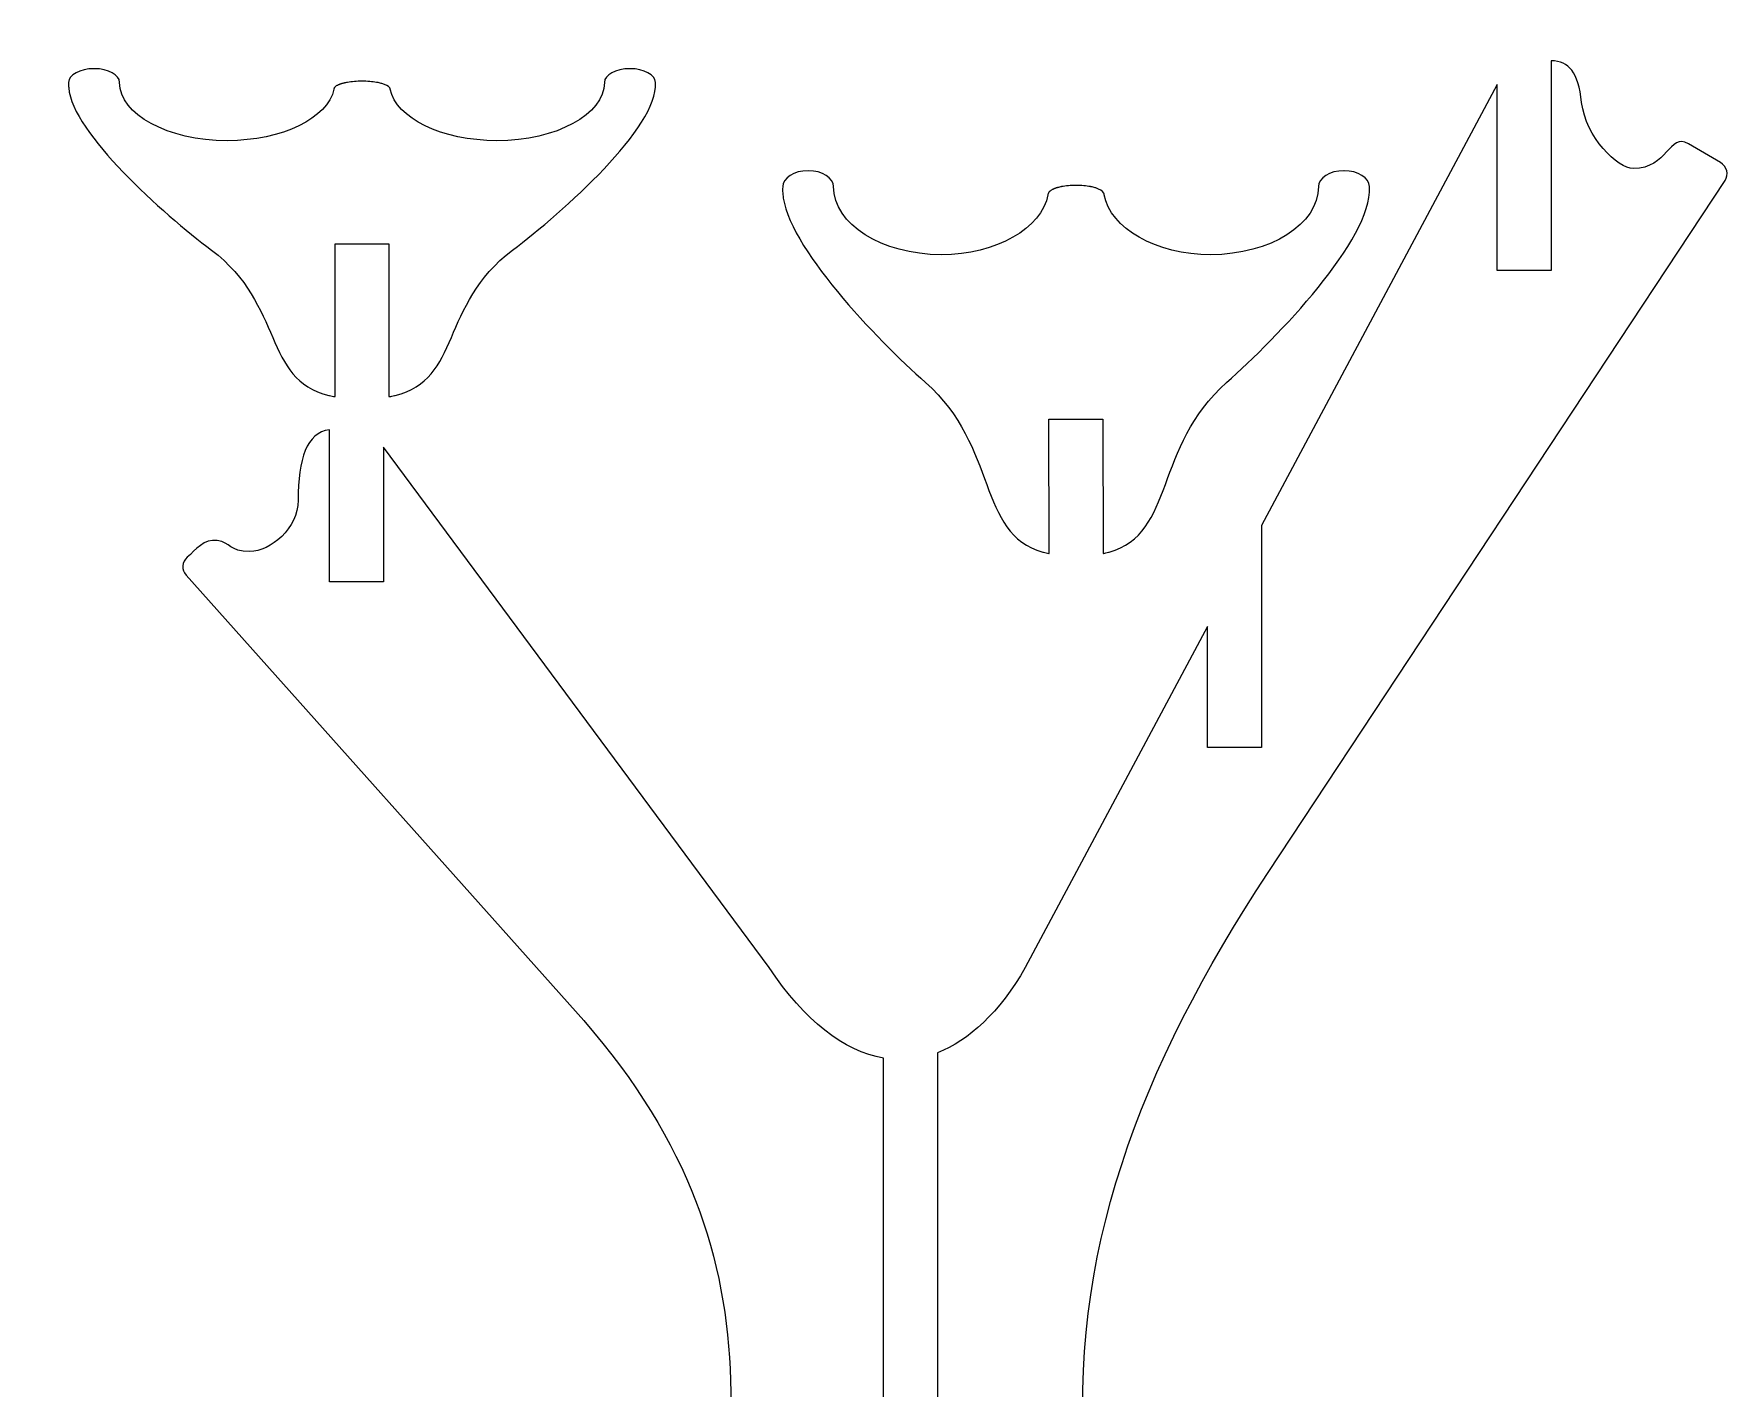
# Model space of a CAD drawing. Header units: millimetres. Extents: x -746 to 725, y -752 to 742.
# Drawn here: x -279 to 192.4, y -4.8 to 372 of the extents above; entities that cross this region are included whole.
import ezdxf

# ---------------------------------------------------------------- set-up
doc = ezdxf.new("R2010")
doc.units = ezdxf.units.MM
doc.header["$MEASUREMENT"] = 0
doc.layers.add('layer 1', color=7, linetype='Continuous')

msp = doc.modelspace()

# ---------------------------------------------------------------- linework, layer by layer
at = {"layer": 'layer 1', "color": 250, "lineweight": 5}
for points, knots in [([(-544.8422, -736.5199), (-544.8422, -736.5199), (-544.8422, -746.5199), (-544.8422, -746.5199), (-544.8422, -746.5199), (-544.8422, -746.5199), (-544.8422, -751.5199), (-544.8422, -751.5199), (-544.8422, -751.5199), (-544.8422, -751.5199), (-619.8421, -751.5199), (-619.8421, -751.5199), (-619.8421, -751.5199), (-619.8421, -751.5199), (-619.8421, -746.5199), (-619.8421, -746.5199), (-619.8421, -746.5199), (-619.8421, -746.5199), (-619.8421, -736.5199), (-619.8421, -736.5199), (-619.8421, -736.5199), (-619.8421, -736.5199), (-663.2089, -736.5199), (-663.2089, -736.5199), (-663.2089, -736.5199), (-666.2198, -736.5199), (-668.5477, -733.8784), (-668.1692, -730.8914), (-668.1692, -730.8914), (-668.1692, -730.8914), (-564.5839, 86.5925), (-564.5839, 86.5925), (-564.5839, 86.5925), (-547.7991, 204.1995), (-526.3695, 282.5284), (-595.5916, 374.1181), (-595.5916, 374.1181), (-595.5916, 374.1181), (-725.1094, 540.0135), (-725.1094, 540.0135), (-725.1094, 540.0135), (-726.6633, 542.0038), (-726.4893, 544.8404), (-724.7038, 546.6259), (-724.7038, 546.6259), (-722.0016, 549.3281), (-719.3108, 553.6645), (-714.93, 552.8569), (-714.93, 552.8569), (-710.5492, 552.0493), (-711.0476, 548.815), (-704.354, 548.815), (-704.354, 548.815), (-697.6604, 548.815), (-688.5886, 557.3478), (-688.5886, 567.8693), (-688.5886, 567.8693), (-688.5886, 584.2761), (-685.4874, 594.0367), (-677.1434, 594.1863), (-677.1434, 594.1863), (-677.1434, 594.1863), (-677.1434, 537.4247), (-677.1434, 537.4247), (-677.1434, 537.4247), (-677.1434, 537.4247), (-662.1434, 537.4247), (-662.1434, 537.4247), (-662.1434, 537.4247), (-662.1434, 537.4247), (-662.1434, 589.6006), (-662.1434, 589.6006), (-662.1434, 589.6006), (-662.1434, 589.6006), (-535.1941, 393.8502), (-535.1941, 393.8502), (-535.1941, 393.8502), (-509.1425, 348.7274), (-475.3818, 347.5562), (-451.8288, 393.8502), (-451.8288, 393.8502), (-451.8288, 393.8502), (-391.1905, 523.6374), (-391.1905, 523.6374), (-391.1905, 523.6374), (-391.1905, 523.6374), (-391.1905, 475.7797), (-391.1905, 475.7797), (-391.1905, 475.7797), (-391.1905, 475.7797), (-376.1905, 475.7797), (-376.1905, 475.7797), (-376.1905, 475.7797), (-376.1905, 475.7797), (-376.1905, 555.7427), (-376.1905, 555.7427), (-376.1905, 555.7427), (-376.1905, 555.7427), (-296.898, 725.4565), (-296.898, 725.4565), (-296.898, 725.4565), (-296.898, 725.4565), (-296.898, 653.4177), (-296.898, 653.4177), (-296.898, 653.4177), (-296.898, 653.4177), (-281.898, 653.4177), (-281.898, 653.4177), (-281.898, 653.4177), (-281.898, 679.0965), (-281.898, 713.3488), (-281.898, 731.5214), (-281.898, 731.5214), (-275.0639, 731.7181), (-271.9745, 728.3229), (-270.7019, 715.9591), (-270.7019, 715.9591), (-269.3726, 703.0447), (-258.9676, 691.359), (-253.8288, 691.359), (-253.8288, 691.359), (-242.6802, 691.359), (-242.1866, 704.7806), (-235.9397, 700.5741), (-235.9397, 700.5741), (-235.9397, 700.5741), (-225.5321, 693.5658), (-225.5321, 693.5658), (-225.5321, 693.5658), (-223.3526, 692.0982), (-222.681, 689.194), (-223.9947, 686.9185), (-223.9947, 686.9185), (-223.9947, 686.9185), (-372.7612, 429.2472), (-372.7612, 429.2472), (-372.7612, 429.2472), (-414.4438, 357.0507), (-438.4342, 285.4842), (-432.0967, 207.8043), (-432.0967, 207.8043), (-432.0967, 207.8043), (-339.6145, -731.0297), (-339.6145, -731.0297), (-339.6145, -731.0297), (-339.3248, -733.9707), (-341.6352, -736.5199), (-344.5904, -736.5199), (-344.5904, -736.5199), (-344.5904, -736.5199), (-373.0662, -736.5199), (-373.0662, -736.5199), (-373.0662, -736.5199), (-373.0662, -736.5199), (-373.0662, -746.5199), (-373.0662, -746.5199), (-373.0662, -746.5199), (-373.0662, -746.5199), (-373.0662, -751.5199), (-373.0662, -751.5199), (-373.0662, -751.5199), (-373.0662, -751.5199), (-448.0661, -751.5199), (-448.0661, -751.5199), (-448.0661, -751.5199), (-448.0661, -751.5199), (-448.0661, -746.5199), (-448.0661, -746.5199), (-448.0661, -746.5199), (-448.0661, -746.5199), (-448.0661, -736.5199), (-448.0661, -736.5199), (-448.0661, -736.5199), (-448.0661, -736.5199), (-483.8572, -736.5199), (-483.8572, -736.5199), (-483.8572, -736.5199), (-483.8572, -736.5199), (-483.8572, -273.798), (-483.8572, -273.798), (-483.8572, -273.798), (-483.8572, -273.798), (-498.8572, -273.798), (-498.8572, -273.798), (-498.8572, -273.798), (-498.8572, -273.798), (-498.8572, -736.5199), (-498.8572, -736.5199), (-498.8572, -736.5199), (-498.8572, -736.5199), (-544.8422, -736.5199), (-544.8422, -736.5199)], [0, 0, 0, 0, 0.02083333, 0.02083333, 0.02083333, 0.02083333, 0.04166667, 0.04166667, 0.04166667, 0.04166667, 0.0625, 0.0625, 0.0625, 0.0625, 0.08333333, 0.08333333, 0.08333333, 0.08333333, 0.10416667, 0.10416667, 0.10416667, 0.10416667, 0.125, 0.125, 0.125, 0.125, 0.14583333, 0.14583333, 0.14583333, 0.14583333, 0.16666667, 0.16666667, 0.16666667, 0.16666667, 0.1875, 0.1875, 0.1875, 0.1875, 0.20833333, 0.20833333, 0.20833333, 0.20833333, 0.22916667, 0.22916667, 0.22916667, 0.22916667, 0.25, 0.25, 0.25, 0.25, 0.27083333, 0.27083333, 0.27083333, 0.27083333, 0.29166667, 0.29166667, 0.29166667, 0.29166667, 0.3125, 0.3125, 0.3125, 0.3125, 0.33333333, 0.33333333, 0.33333333, 0.33333333, 0.35416667, 0.35416667, 0.35416667, 0.35416667, 0.375, 0.375, 0.375, 0.375, 0.39583333, 0.39583333, 0.39583333, 0.39583333, 0.41666667, 0.41666667, 0.41666667, 0.41666667, 0.4375, 0.4375, 0.4375, 0.4375, 0.45833333, 0.45833333, 0.45833333, 0.45833333, 0.47916667, 0.47916667, 0.47916667, 0.47916667, 0.5, 0.5, 0.5, 0.5, 0.52083333, 0.52083333, 0.52083333, 0.52083333, 0.54166667, 0.54166667, 0.54166667, 0.54166667, 0.5625, 0.5625, 0.5625, 0.5625, 0.58333333, 0.58333333, 0.58333333, 0.58333333, 0.60416667, 0.60416667, 0.60416667, 0.60416667, 0.625, 0.625, 0.625, 0.625, 0.64583333, 0.64583333, 0.64583333, 0.64583333, 0.66666667, 0.66666667, 0.66666667, 0.66666667, 0.6875, 0.6875, 0.6875, 0.6875, 0.70833333, 0.70833333, 0.70833333, 0.70833333, 0.72916667, 0.72916667, 0.72916667, 0.72916667, 0.75, 0.75, 0.75, 0.75, 0.77083333, 0.77083333, 0.77083333, 0.77083333, 0.79166667, 0.79166667, 0.79166667, 0.79166667, 0.8125, 0.8125, 0.8125, 0.8125, 0.83333333, 0.83333333, 0.83333333, 0.83333333, 0.85416667, 0.85416667, 0.85416667, 0.85416667, 0.875, 0.875, 0.875, 0.875, 0.89583333, 0.89583333, 0.89583333, 0.89583333, 0.91666667, 0.91666667, 0.91666667, 0.91666667, 0.9375, 0.9375, 0.9375, 0.9375, 0.95833333, 0.95833333, 0.95833333, 0.95833333, 0.97916667, 0.97916667, 0.97916667, 0.97916667, 1, 1, 1, 1]), ([(13.5369, -26.7664), (13.5369, -26.7664), (115.7766, -728.1577), (115.7766, -728.1577), (115.7766, -728.1577), (116.0242, -730.3547), (114.051, -732.2589), (111.5275, -732.2589), (111.5275, -732.2589), (111.5275, -732.2589), (83.0517, -732.2589), (83.0517, -732.2589), (83.0517, -732.2589), (83.0517, -732.2589), (83.0517, -742.2589), (83.0517, -742.2589), (83.0517, -742.2589), (83.0517, -742.2589), (83.0517, -747.2589), (83.0517, -747.2589), (83.0517, -747.2589), (83.0517, -747.2589), (8.0518, -747.2589), (8.0518, -747.2589), (8.0518, -747.2589), (8.0518, -747.2589), (8.0518, -742.2589), (8.0518, -742.2589), (8.0518, -742.2589), (8.0518, -742.2589), (8.0518, -732.2589), (8.0518, -732.2589), (8.0518, -732.2589), (8.0518, -732.2589), (-88.7243, -732.2589), (-88.7243, -732.2589), (-88.7243, -732.2589), (-88.7243, -732.2589), (-88.7243, -742.2589), (-88.7243, -742.2589), (-88.7243, -742.2589), (-88.7243, -742.2589), (-88.7243, -747.2589), (-88.7243, -747.2589), (-88.7243, -747.2589), (-88.7243, -747.2589), (-163.7242, -747.2589), (-163.7242, -747.2589), (-163.7242, -747.2589), (-163.7242, -747.2589), (-163.7242, -742.2589), (-163.7242, -742.2589), (-163.7242, -742.2589), (-163.7242, -742.2589), (-163.7242, -732.2589), (-163.7242, -732.2589), (-163.7242, -732.2589), (-163.7242, -732.2589), (-207.091, -732.2589), (-207.091, -732.2589), (-207.091, -732.2589), (-209.6622, -732.2589), (-211.6497, -730.2857), (-211.3268, -728.0539), (-211.3268, -728.0539), (-211.3268, -728.0539), (-99.6053, -117.3227), (-99.6053, -117.3227), (-99.6053, -117.3227), (-85.2709, -29.4604), (-66.9704, 29.0587), (-126.0853, 97.4843), (-126.0853, 97.4843), (-126.0853, 97.4843), (-236.692, 221.4219), (-236.692, 221.4219), (-236.692, 221.4219), (-238.0195, 222.9082), (-237.8706, 225.0279), (-236.3466, 226.362), (-236.3466, 226.362), (-234.0385, 228.3812), (-231.7404, 231.6197), (-227.9993, 231.017), (-227.9993, 231.017), (-224.2576, 230.4137), (-224.6844, 227.998), (-218.9675, 227.998), (-218.9675, 227.998), (-213.2506, 227.998), (-205.504, 234.3721), (-205.504, 242.2325), (-205.504, 242.2325), (-205.504, 253.8397), (-203.1282, 260.9929), (-196.8253, 261.8141), (-196.8253, 261.8141), (-196.8253, 261.8141), (-196.8253, 219.4873), (-196.8253, 219.4873), (-196.8253, 219.4873), (-196.8253, 219.4873), (-195.73, 219.4873), (-195.73, 219.4873), (-195.73, 219.4873), (-195.73, 219.4873), (-182.9206, 219.4873), (-182.9206, 219.4873), (-182.9206, 219.4873), (-182.9206, 219.4873), (-181.8253, 219.4873), (-181.8253, 219.4873), (-181.8253, 219.4873), (-181.8253, 219.4873), (-181.8253, 256.9906), (-181.8253, 256.9906), (-181.8253, 256.9906), (-181.8253, 256.9906), (-74.5068, 112.2247), (-74.5068, 112.2247), (-74.5068, 112.2247), (-64.7532, 97.4462), (-53.7342, 88.9792), (-42.7393, 87.0437), (-42.7393, 87.0437), (-42.7393, 87.0437), (-42.7393, -269.537), (-42.7393, -269.537), (-42.7393, -269.537), (-42.7393, -269.537), (-27.7393, -269.537), (-27.7393, -269.537), (-27.7393, -269.537), (-27.7393, -269.537), (-27.7393, 88.528), (-27.7393, 88.528), (-27.7393, 88.528), (-18.9428, 91.9041), (-10.5624, 99.7612), (-3.3142, 112.2247), (-3.3142, 112.2247), (-3.3142, 112.2247), (47.3756, 207.137), (47.3756, 207.137), (47.3756, 207.137), (47.3756, 207.137), (47.3756, 173.4339), (47.3756, 173.4339), (47.3756, 173.4339), (47.3756, 173.4339), (48.4706, 173.4339), (48.4706, 173.4339), (48.4706, 173.4339), (48.4706, 173.4339), (61.2806, 173.4339), (61.2806, 173.4339), (61.2806, 173.4339), (61.2806, 173.4339), (62.3756, 173.4339), (62.3756, 173.4339), (62.3756, 173.4339), (62.3756, 173.4339), (62.3756, 235.2228), (62.3756, 235.2228), (62.3756, 235.2228), (62.3756, 235.2228), (127.9003, 357.9136), (127.9003, 357.9136), (127.9003, 357.9136), (127.9003, 357.9136), (127.9003, 306.1448), (127.9003, 306.1448), (127.9003, 306.1448), (127.9003, 306.1448), (128.9955, 306.1448), (128.9955, 306.1448), (128.9955, 306.1448), (128.9955, 306.1448), (141.8051, 306.1448), (141.8051, 306.1448), (141.8051, 306.1448), (141.8051, 306.1448), (142.9003, 306.1448), (142.9003, 306.1448), (142.9003, 306.1448), (142.9003, 306.1448), (142.9003, 364.4881), (142.9003, 364.4881), (142.9003, 364.4881), (147.9767, 364.2841), (150.3502, 361.5059), (151.3668, 352.8689), (151.3668, 352.8689), (152.5015, 343.2201), (161.3874, 334.4898), (165.7767, 334.4898), (165.7767, 334.4898), (175.2969, 334.4898), (175.7182, 344.5171), (181.0533, 341.3746), (181.0533, 341.3746), (181.0533, 341.3746), (189.9409, 336.1385), (189.9409, 336.1385), (189.9409, 336.1385), (191.8024, 335.0422), (192.3762, 332.8726), (191.2541, 331.1725), (191.2541, 331.1725), (191.2541, 331.1725), (64.2089, 138.6699), (64.2089, 138.6699), (64.2089, 138.6699), (28.6123, 84.7324), (8.125, 31.2665), (13.5369, -26.7664)], [0, 0, 0, 0, 0.01851852, 0.01851852, 0.01851852, 0.01851852, 0.03703704, 0.03703704, 0.03703704, 0.03703704, 0.05555556, 0.05555556, 0.05555556, 0.05555556, 0.07407407, 0.07407407, 0.07407407, 0.07407407, 0.09259259, 0.09259259, 0.09259259, 0.09259259, 0.11111111, 0.11111111, 0.11111111, 0.11111111, 0.12962963, 0.12962963, 0.12962963, 0.12962963, 0.14814815, 0.14814815, 0.14814815, 0.14814815, 0.16666667, 0.16666667, 0.16666667, 0.16666667, 0.18518519, 0.18518519, 0.18518519, 0.18518519, 0.2037037, 0.2037037, 0.2037037, 0.2037037, 0.22222222, 0.22222222, 0.22222222, 0.22222222, 0.24074074, 0.24074074, 0.24074074, 0.24074074, 0.25925926, 0.25925926, 0.25925926, 0.25925926, 0.27777778, 0.27777778, 0.27777778, 0.27777778, 0.2962963, 0.2962963, 0.2962963, 0.2962963, 0.31481481, 0.31481481, 0.31481481, 0.31481481, 0.33333333, 0.33333333, 0.33333333, 0.33333333, 0.35185185, 0.35185185, 0.35185185, 0.35185185, 0.37037037, 0.37037037, 0.37037037, 0.37037037, 0.38888889, 0.38888889, 0.38888889, 0.38888889, 0.40740741, 0.40740741, 0.40740741, 0.40740741, 0.42592593, 0.42592593, 0.42592593, 0.42592593, 0.44444444, 0.44444444, 0.44444444, 0.44444444, 0.46296296, 0.46296296, 0.46296296, 0.46296296, 0.48148148, 0.48148148, 0.48148148, 0.48148148, 0.5, 0.5, 0.5, 0.5, 0.51851852, 0.51851852, 0.51851852, 0.51851852, 0.53703704, 0.53703704, 0.53703704, 0.53703704, 0.55555556, 0.55555556, 0.55555556, 0.55555556, 0.57407407, 0.57407407, 0.57407407, 0.57407407, 0.59259259, 0.59259259, 0.59259259, 0.59259259, 0.61111111, 0.61111111, 0.61111111, 0.61111111, 0.62962963, 0.62962963, 0.62962963, 0.62962963, 0.64814815, 0.64814815, 0.64814815, 0.64814815, 0.66666667, 0.66666667, 0.66666667, 0.66666667, 0.68518519, 0.68518519, 0.68518519, 0.68518519, 0.7037037, 0.7037037, 0.7037037, 0.7037037, 0.72222222, 0.72222222, 0.72222222, 0.72222222, 0.74074074, 0.74074074, 0.74074074, 0.74074074, 0.75925926, 0.75925926, 0.75925926, 0.75925926, 0.77777778, 0.77777778, 0.77777778, 0.77777778, 0.7962963, 0.7962963, 0.7962963, 0.7962963, 0.81481481, 0.81481481, 0.81481481, 0.81481481, 0.83333333, 0.83333333, 0.83333333, 0.83333333, 0.85185185, 0.85185185, 0.85185185, 0.85185185, 0.87037037, 0.87037037, 0.87037037, 0.87037037, 0.88888889, 0.88888889, 0.88888889, 0.88888889, 0.90740741, 0.90740741, 0.90740741, 0.90740741, 0.92592593, 0.92592593, 0.92592593, 0.92592593, 0.94444444, 0.94444444, 0.94444444, 0.94444444, 0.96296296, 0.96296296, 0.96296296, 0.96296296, 0.98148148, 0.98148148, 0.98148148, 0.98148148, 1, 1, 1, 1]), ([(-195.5538, 356.5473), (-195.5551, 356.5643), (-195.5559, 356.5811), (-195.5559, 356.5981), (-195.5559, 356.5981), (-195.5559, 356.6988), (-195.5307, 356.7981), (-195.4834, 356.8953), (-195.4834, 356.8953), (-195.4834, 356.8953), (-195.4768, 356.9085), (-195.4768, 356.9085), (-195.4768, 356.9085), (-195.4768, 356.9085), (-195.4844, 356.8938), (-195.4844, 356.8938), (-195.4844, 356.8938), (-195.4844, 356.8942), (-195.4841, 356.8947), (-195.4841, 356.895), (-195.4841, 356.895), (-195.4841, 356.895), (-195.4768, 356.9085), (-195.4768, 356.9085), (-195.4768, 356.9085), (-195.469, 356.9237), (-195.4608, 356.9388), (-195.452, 356.9539), (-195.452, 356.9539), (-195.452, 356.9539), (-195.4491, 356.9588), (-195.4491, 356.9588), (-195.4491, 356.9588), (-195.4382, 356.9772), (-195.4264, 356.9955), (-195.4139, 357.0137), (-195.4139, 357.0137), (-195.4139, 357.0137), (-195.4099, 357.0195), (-195.4099, 357.0195), (-195.4099, 357.0195), (-195.3891, 357.0493), (-195.366, 357.0789), (-195.3409, 357.1082), (-195.3409, 357.1082), (-195.3409, 357.1082), (-195.337, 357.1127), (-195.337, 357.1127), (-195.337, 357.1127), (-195.3213, 357.1308), (-195.3047, 357.1489), (-195.2875, 357.1668), (-195.2875, 357.1668), (-195.2875, 357.1668), (-195.2826, 357.172), (-195.2826, 357.172), (-195.2826, 357.172), (-195.2357, 357.2202), (-195.1831, 357.2678), (-195.1249, 357.3146), (-195.1249, 357.3146), (-195.1249, 357.3146), (-195.1154, 357.3221), (-195.1154, 357.3221), (-195.1154, 357.3221), (-195.0949, 357.3384), (-195.0739, 357.3545), (-195.0521, 357.3706), (-195.0521, 357.3706), (-195.0521, 357.3706), (-195.0436, 357.3769), (-195.0436, 357.3769), (-195.0436, 357.3769), (-194.9541, 357.4424), (-194.8538, 357.5063), (-194.743, 357.5686), (-194.743, 357.5686), (-194.743, 357.5686), (-194.7396, 357.5706), (-194.7396, 357.5706), (-194.7396, 357.5706), (-194.6598, 357.6154), (-194.5745, 357.6593), (-194.4842, 357.7023), (-194.4842, 357.7023), (-194.4842, 357.7023), (-194.4804, 357.704), (-194.4804, 357.704), (-194.4804, 357.704), (-194.4473, 357.7197), (-194.4135, 357.7353), (-194.3791, 357.7508), (-194.3791, 357.7508), (-194.3791, 357.7508), (-194.3657, 357.7568), (-194.3657, 357.7568), (-194.3657, 357.7568), (-194.2753, 357.7971), (-194.1805, 357.8364), (-194.0812, 357.8749), (-194.0812, 357.8749), (-194.0812, 357.8749), (-194.0526, 357.8858), (-194.0526, 357.8858), (-194.0526, 357.8858), (-194.0182, 357.899), (-193.9832, 357.912), (-193.9478, 357.925), (-193.9478, 357.925), (-193.9478, 357.925), (-193.9357, 357.9293), (-193.9357, 357.9293), (-193.9357, 357.9293), (-193.8715, 357.9527), (-193.8056, 357.9755), (-193.7382, 357.9981), (-193.7382, 357.9981), (-193.7382, 357.9981), (-193.6685, 358.0211), (-193.6685, 358.0211), (-193.6685, 358.0211), (-193.6685, 358.0211), (-193.6055, 358.0412), (-193.6055, 358.0412), (-193.6055, 358.0412), (-193.6055, 358.0412), (-193.5848, 358.0478), (-193.5848, 358.0478), (-193.5848, 358.0478), (-193.5479, 358.0594), (-193.5106, 358.0708), (-193.4728, 358.0822), (-193.4728, 358.0822), (-193.4728, 358.0822), (-193.4452, 358.0905), (-193.4452, 358.0905), (-193.4452, 358.0905), (-193.4452, 358.0905), (-193.3791, 358.1101), (-193.3791, 358.1101), (-193.3791, 358.1101), (-193.3791, 358.1101), (-193.3042, 358.1316), (-193.3042, 358.1316), (-193.3042, 358.1316), (-193.3042, 358.1316), (-193.3021, 358.1321), (-193.3021, 358.1321), (-193.3021, 358.1321), (-193.3021, 358.1321), (-193.238, 358.1501), (-193.238, 358.1501), (-193.238, 358.1501), (-193.238, 358.1501), (-193.202, 358.1599), (-193.202, 358.1599), (-193.202, 358.1599), (-193.1651, 358.1699), (-193.1279, 358.1799), (-193.0903, 358.1898), (-193.0903, 358.1898), (-193.0903, 358.1898), (-193.0479, 358.2009), (-193.0479, 358.2009), (-193.0479, 358.2009), (-193.0479, 358.2009), (-192.9411, 358.228), (-192.9411, 358.228), (-192.9411, 358.228), (-192.9411, 358.228), (-192.9038, 358.2372), (-192.9038, 358.2372), (-192.9038, 358.2372), (-192.8285, 358.2558), (-192.7519, 358.2739), (-192.6741, 358.2916), (-192.6741, 358.2916), (-192.6741, 358.2916), (-192.6493, 358.2972), (-192.6493, 358.2972), (-192.6493, 358.2972), (-192.4626, 358.3394), (-192.2687, 358.3792), (-192.0685, 358.4164), (-192.0685, 358.4164), (-192.0685, 358.4164), (-192.0339, 358.4227), (-192.0339, 358.4227), (-192.0339, 358.4227), (-191.9947, 358.43), (-191.9553, 358.4371), (-191.9156, 358.4441), (-191.9156, 358.4441), (-191.9156, 358.4441), (-191.8377, 358.4577), (-191.8377, 358.4577), (-191.8377, 358.4577), (-191.8377, 358.4577), (-191.7871, 358.4664), (-191.7871, 358.4664), (-191.7871, 358.4664), (-190.6103, 358.6656), (-189.2305, 358.7803), (-187.7549, 358.7803), (-187.7549, 358.7803), (-186.2793, 358.7803), (-184.8995, 358.6656), (-183.7229, 358.4664), (-183.7229, 358.4664), (-183.7229, 358.4664), (-183.7216, 358.4662), (-183.7216, 358.4662), (-183.7216, 358.4662), (-183.7216, 358.4662), (-183.6483, 358.4535), (-183.6483, 358.4535), (-183.6483, 358.4535), (-183.6483, 358.4535), (-183.6168, 358.448), (-183.6168, 358.448), (-183.6168, 358.448), (-183.1958, 358.3741), (-182.8017, 358.2894), (-182.4397, 358.1951), (-182.4397, 358.1951), (-182.4397, 358.1951), (-182.4353, 358.1939), (-182.4353, 358.1939), (-182.4353, 358.1939), (-182.3844, 358.1807), (-182.3341, 358.1672), (-182.2845, 358.1535), (-182.2845, 358.1535), (-182.2845, 358.1535), (-182.2809, 358.1525), (-182.2809, 358.1525), (-182.2809, 358.1525), (-181.1271, 357.8346), (-180.3255, 357.4168), (-180.0551, 356.9493), (-180.0551, 356.9493), (-180.0446, 356.931), (-180.0349, 356.9128), (-180.026, 356.8944), (-180.026, 356.8944), (-179.979, 356.7975), (-179.954, 356.6985), (-179.954, 356.5981), (-179.954, 356.5981), (-179.954, 356.5806), (-179.9548, 356.5632), (-179.9562, 356.5458), (-179.9562, 356.5458), (-179.9562, 356.5458), (-179.9562, 356.5456), (-179.9562, 356.5456), (-179.9562, 356.5456), (-178.2015, 348.5097), (-165.5785, 342.2716), (-150.255, 342.2475), (-150.255, 342.2475), (-133.7302, 342.2734), (-120.3436, 349.5259), (-120.3436, 358.4664), (-120.3436, 358.4664), (-120.3436, 358.4664), (-120.3436, 358.4664), (-120.3436, 358.4664), (-120.3436, 358.4664), (-120.3436, 360.5684), (-117.191, 362.2726), (-113.3036, 362.2726), (-113.3036, 362.2726), (-113.3036, 362.2726), (-113.2641, 362.2723), (-113.2641, 362.2723), (-113.2641, 362.2723), (-113.2641, 362.2723), (-113.2245, 362.2726), (-113.2245, 362.2726), (-113.2245, 362.2726), (-109.3371, 362.2726), (-106.1845, 360.5684), (-106.1845, 358.4664), (-106.1845, 358.4664), (-106.1845, 358.4664), (-106.1789, 358.3608), (-106.1789, 358.3608), (-106.1789, 358.3608), (-105.288, 346.0091), (-131.9306, 322.388), (-145.8853, 311.8119), (-145.8853, 311.8119), (-166.1583, 296.4484), (-160.1543, 275.8044), (-178.5244, 271.4043), (-178.5244, 271.4043), (-178.5244, 271.4043), (-178.5261, 271.4008), (-178.5261, 271.4008), (-178.5261, 271.4008), (-178.5951, 271.3863), (-178.6644, 271.3715), (-178.7333, 271.357), (-178.7333, 271.357), (-179.1906, 271.2506), (-179.6594, 271.1523), (-180.148, 271.067), (-180.148, 271.067), (-180.148, 271.067), (-180.1664, 271.0453), (-180.1664, 271.0453), (-180.1664, 271.0453), (-180.1664, 271.0453), (-180.1664, 271.0637), (-180.1664, 271.0637), (-180.1664, 271.0637), (-180.1928, 271.0588), (-180.2195, 271.0531), (-180.2458, 271.0484), (-180.2458, 271.0484), (-180.2458, 271.0484), (-180.2484, 271.0453), (-180.2484, 271.0453), (-180.2484, 271.0453), (-180.2484, 271.0453), (-180.2484, 271.0481), (-180.2484, 271.0481), (-180.2484, 271.0481), (-180.2484, 271.0481), (-180.255, 271.0467), (-180.255, 271.0467), (-180.255, 271.0467), (-180.255, 271.0467), (-180.255, 313.5839), (-180.255, 313.5839), (-180.255, 313.5839), (-180.255, 313.5839), (-180.3436, 313.5839), (-180.3436, 313.5839), (-180.3436, 313.5839), (-180.3436, 313.5839), (-195.1664, 313.5839), (-195.1664, 313.5839), (-195.1664, 313.5839), (-195.1664, 313.5839), (-195.255, 313.5839), (-195.255, 313.5839), (-195.255, 313.5839), (-195.255, 313.5839), (-195.255, 271.0467), (-195.255, 271.0467), (-195.255, 271.0467), (-195.255, 271.0467), (-195.2616, 271.0481), (-195.2616, 271.0481), (-195.2616, 271.0481), (-195.2616, 271.0481), (-195.2616, 271.0453), (-195.2616, 271.0453), (-195.2616, 271.0453), (-195.2616, 271.0453), (-195.2641, 271.0484), (-195.2641, 271.0484), (-195.2641, 271.0484), (-195.2906, 271.0531), (-195.3171, 271.0588), (-195.3436, 271.0637), (-195.3436, 271.0637), (-195.3436, 271.0637), (-195.3436, 271.0453), (-195.3436, 271.0453), (-195.3436, 271.0453), (-195.3436, 271.0453), (-195.362, 271.067), (-195.362, 271.067), (-195.362, 271.067), (-195.8496, 271.1523), (-196.3176, 271.2506), (-196.7739, 271.3562), (-196.7739, 271.3562), (-196.843, 271.3709), (-196.9119, 271.3856), (-196.9811, 271.4003), (-196.9811, 271.4003), (-196.9811, 271.4003), (-196.9824, 271.4043), (-196.9824, 271.4043), (-196.9824, 271.4043), (-215.3565, 275.8024), (-209.3505, 296.4476), (-229.6247, 311.8119), (-229.6247, 311.8119), (-243.0718, 322.0035), (-268.2961, 344.3054), (-269.3166, 356.9679), (-269.3166, 356.9679), (-269.3166, 356.9679), (-269.3209, 356.9714), (-269.3209, 356.9714), (-269.3209, 356.9714), (-269.3209, 356.9714), (-269.3197, 357.0028), (-269.3197, 357.0028), (-269.3197, 357.0028), (-269.3558, 357.4674), (-269.3627, 357.9223), (-269.3311, 358.3608), (-269.3311, 358.3608), (-269.3311, 358.3608), (-269.3255, 358.4664), (-269.3255, 358.4664), (-269.3255, 358.4664), (-269.3255, 360.5684), (-266.1729, 362.2726), (-262.2855, 362.2726), (-262.2855, 362.2726), (-262.2855, 362.2726), (-262.2459, 362.2723), (-262.2459, 362.2723), (-262.2459, 362.2723), (-262.2459, 362.2723), (-262.2064, 362.2726), (-262.2064, 362.2726), (-262.2064, 362.2726), (-258.319, 362.2726), (-255.1664, 360.5684), (-255.1664, 358.4664), (-255.1664, 358.4664), (-255.1664, 358.4664), (-255.1664, 358.4664), (-255.1664, 358.4664), (-255.1664, 358.4664), (-255.1664, 349.5259), (-241.7798, 342.2734), (-225.255, 342.2475), (-225.255, 342.2475), (-209.9304, 342.2715), (-197.307, 348.5107), (-195.5538, 356.5473)], [0, 0, 0, 0, 0.00909091, 0.00909091, 0.00909091, 0.00909091, 0.01818182, 0.01818182, 0.01818182, 0.01818182, 0.02727273, 0.02727273, 0.02727273, 0.02727273, 0.03636364, 0.03636364, 0.03636364, 0.03636364, 0.04545455, 0.04545455, 0.04545455, 0.04545455, 0.05454545, 0.05454545, 0.05454545, 0.05454545, 0.06363636, 0.06363636, 0.06363636, 0.06363636, 0.07272727, 0.07272727, 0.07272727, 0.07272727, 0.08181818, 0.08181818, 0.08181818, 0.08181818, 0.09090909, 0.09090909, 0.09090909, 0.09090909, 0.1, 0.1, 0.1, 0.1, 0.10909091, 0.10909091, 0.10909091, 0.10909091, 0.11818182, 0.11818182, 0.11818182, 0.11818182, 0.12727273, 0.12727273, 0.12727273, 0.12727273, 0.13636364, 0.13636364, 0.13636364, 0.13636364, 0.14545455, 0.14545455, 0.14545455, 0.14545455, 0.15454545, 0.15454545, 0.15454545, 0.15454545, 0.16363636, 0.16363636, 0.16363636, 0.16363636, 0.17272727, 0.17272727, 0.17272727, 0.17272727, 0.18181818, 0.18181818, 0.18181818, 0.18181818, 0.19090909, 0.19090909, 0.19090909, 0.19090909, 0.2, 0.2, 0.2, 0.2, 0.20909091, 0.20909091, 0.20909091, 0.20909091, 0.21818182, 0.21818182, 0.21818182, 0.21818182, 0.22727273, 0.22727273, 0.22727273, 0.22727273, 0.23636364, 0.23636364, 0.23636364, 0.23636364, 0.24545455, 0.24545455, 0.24545455, 0.24545455, 0.25454545, 0.25454545, 0.25454545, 0.25454545, 0.26363636, 0.26363636, 0.26363636, 0.26363636, 0.27272727, 0.27272727, 0.27272727, 0.27272727, 0.28181818, 0.28181818, 0.28181818, 0.28181818, 0.29090909, 0.29090909, 0.29090909, 0.29090909, 0.3, 0.3, 0.3, 0.3, 0.30909091, 0.30909091, 0.30909091, 0.30909091, 0.31818182, 0.31818182, 0.31818182, 0.31818182, 0.32727273, 0.32727273, 0.32727273, 0.32727273, 0.33636364, 0.33636364, 0.33636364, 0.33636364, 0.34545455, 0.34545455, 0.34545455, 0.34545455, 0.35454545, 0.35454545, 0.35454545, 0.35454545, 0.36363636, 0.36363636, 0.36363636, 0.36363636, 0.37272727, 0.37272727, 0.37272727, 0.37272727, 0.38181818, 0.38181818, 0.38181818, 0.38181818, 0.39090909, 0.39090909, 0.39090909, 0.39090909, 0.4, 0.4, 0.4, 0.4, 0.40909091, 0.40909091, 0.40909091, 0.40909091, 0.41818182, 0.41818182, 0.41818182, 0.41818182, 0.42727273, 0.42727273, 0.42727273, 0.42727273, 0.43636364, 0.43636364, 0.43636364, 0.43636364, 0.44545455, 0.44545455, 0.44545455, 0.44545455, 0.45454545, 0.45454545, 0.45454545, 0.45454545, 0.46363636, 0.46363636, 0.46363636, 0.46363636, 0.47272727, 0.47272727, 0.47272727, 0.47272727, 0.48181818, 0.48181818, 0.48181818, 0.48181818, 0.49090909, 0.49090909, 0.49090909, 0.49090909, 0.5, 0.5, 0.5, 0.5, 0.50909091, 0.50909091, 0.50909091, 0.50909091, 0.51818182, 0.51818182, 0.51818182, 0.51818182, 0.52727273, 0.52727273, 0.52727273, 0.52727273, 0.53636364, 0.53636364, 0.53636364, 0.53636364, 0.54545455, 0.54545455, 0.54545455, 0.54545455, 0.55454545, 0.55454545, 0.55454545, 0.55454545, 0.56363636, 0.56363636, 0.56363636, 0.56363636, 0.57272727, 0.57272727, 0.57272727, 0.57272727, 0.58181818, 0.58181818, 0.58181818, 0.58181818, 0.59090909, 0.59090909, 0.59090909, 0.59090909, 0.6, 0.6, 0.6, 0.6, 0.60909091, 0.60909091, 0.60909091, 0.60909091, 0.61818182, 0.61818182, 0.61818182, 0.61818182, 0.62727273, 0.62727273, 0.62727273, 0.62727273, 0.63636364, 0.63636364, 0.63636364, 0.63636364, 0.64545455, 0.64545455, 0.64545455, 0.64545455, 0.65454545, 0.65454545, 0.65454545, 0.65454545, 0.66363636, 0.66363636, 0.66363636, 0.66363636, 0.67272727, 0.67272727, 0.67272727, 0.67272727, 0.68181818, 0.68181818, 0.68181818, 0.68181818, 0.69090909, 0.69090909, 0.69090909, 0.69090909, 0.7, 0.7, 0.7, 0.7, 0.70909091, 0.70909091, 0.70909091, 0.70909091, 0.71818182, 0.71818182, 0.71818182, 0.71818182, 0.72727273, 0.72727273, 0.72727273, 0.72727273, 0.73636364, 0.73636364, 0.73636364, 0.73636364, 0.74545455, 0.74545455, 0.74545455, 0.74545455, 0.75454545, 0.75454545, 0.75454545, 0.75454545, 0.76363636, 0.76363636, 0.76363636, 0.76363636, 0.77272727, 0.77272727, 0.77272727, 0.77272727, 0.78181818, 0.78181818, 0.78181818, 0.78181818, 0.79090909, 0.79090909, 0.79090909, 0.79090909, 0.8, 0.8, 0.8, 0.8, 0.80909091, 0.80909091, 0.80909091, 0.80909091, 0.81818182, 0.81818182, 0.81818182, 0.81818182, 0.82727273, 0.82727273, 0.82727273, 0.82727273, 0.83636364, 0.83636364, 0.83636364, 0.83636364, 0.84545455, 0.84545455, 0.84545455, 0.84545455, 0.85454545, 0.85454545, 0.85454545, 0.85454545, 0.86363636, 0.86363636, 0.86363636, 0.86363636, 0.87272727, 0.87272727, 0.87272727, 0.87272727, 0.88181818, 0.88181818, 0.88181818, 0.88181818, 0.89090909, 0.89090909, 0.89090909, 0.89090909, 0.9, 0.9, 0.9, 0.9, 0.90909091, 0.90909091, 0.90909091, 0.90909091, 0.91818182, 0.91818182, 0.91818182, 0.91818182, 0.92727273, 0.92727273, 0.92727273, 0.92727273, 0.93636364, 0.93636364, 0.93636364, 0.93636364, 0.94545455, 0.94545455, 0.94545455, 0.94545455, 0.95454545, 0.95454545, 0.95454545, 0.95454545, 0.96363636, 0.96363636, 0.96363636, 0.96363636, 0.97272727, 0.97272727, 0.97272727, 0.97272727, 0.98181818, 0.98181818, 0.98181818, 0.98181818, 0.99090909, 0.99090909, 0.99090909, 0.99090909, 1, 1, 1, 1]), ([(2.9892, 327.2198), (2.9879, 327.2377), (2.9871, 327.2582), (2.9871, 327.2779), (2.9871, 327.2779), (2.9871, 327.3958), (3.0123, 327.5126), (3.0596, 327.6258), (3.0596, 327.6258), (3.0596, 327.6258), (3.0662, 327.6413), (3.0662, 327.6413), (3.0662, 327.6413), (3.0662, 327.6413), (3.0586, 327.6236), (3.0586, 327.6236), (3.0586, 327.6236), (3.0586, 327.6243), (3.0589, 327.6246), (3.0589, 327.6254), (3.0589, 327.6254), (3.0589, 327.6254), (3.0662, 327.6413), (3.0662, 327.6413), (3.0662, 327.6413), (3.074, 327.6585), (3.0822, 327.6763), (3.091, 327.6925), (3.091, 327.6925), (3.091, 327.6925), (3.0939, 327.699), (3.0939, 327.699), (3.0939, 327.699), (3.1048, 327.7206), (3.1166, 327.7423), (3.1291, 327.7639), (3.1291, 327.7639), (3.1291, 327.7639), (3.1331, 327.7701), (3.1331, 327.7701), (3.1331, 327.7701), (3.1539, 327.8052), (3.177, 327.8398), (3.2021, 327.8734), (3.2021, 327.8734), (3.2021, 327.8734), (3.206, 327.8792), (3.206, 327.8792), (3.206, 327.8792), (3.2217, 327.9005), (3.2383, 327.9217), (3.2555, 327.9425), (3.2555, 327.9425), (3.2555, 327.9425), (3.2604, 327.9481), (3.2604, 327.9481), (3.2604, 327.9481), (3.3073, 328.0041), (3.3599, 328.0599), (3.4181, 328.114), (3.4181, 328.114), (3.4181, 328.114), (3.4276, 328.1242), (3.4276, 328.1242), (3.4276, 328.1242), (3.4481, 328.142), (3.4691, 328.1618), (3.4909, 328.1799), (3.4909, 328.1799), (3.4909, 328.1799), (3.4994, 328.1874), (3.4994, 328.1874), (3.4994, 328.1874), (3.5889, 328.2639), (3.6892, 328.3389), (3.8, 328.4107), (3.8, 328.4107), (3.8, 328.4107), (3.8034, 328.4129), (3.8034, 328.4129), (3.8034, 328.4129), (3.8832, 328.4664), (3.9685, 328.5182), (4.0588, 328.5671), (4.0588, 328.5671), (4.0588, 328.5671), (4.0626, 328.5697), (4.0626, 328.5697), (4.0626, 328.5697), (4.0957, 328.5871), (4.1295, 328.6061), (4.1639, 328.6235), (4.1639, 328.6235), (4.1639, 328.6235), (4.1773, 328.6311), (4.1773, 328.6311), (4.1773, 328.6311), (4.2677, 328.6776), (4.3625, 328.724), (4.4618, 328.7683), (4.4618, 328.7683), (4.4618, 328.7683), (4.4904, 328.7818), (4.4904, 328.7818), (4.4904, 328.7818), (4.5248, 328.7969), (4.5598, 328.8118), (4.5952, 328.8267), (4.5952, 328.8267), (4.5952, 328.8267), (4.6073, 328.8327), (4.6073, 328.8327), (4.6073, 328.8327), (4.6715, 328.86), (4.7374, 328.8865), (4.8048, 328.9122), (4.8048, 328.9122), (4.8048, 328.9122), (4.8745, 328.9382), (4.8745, 328.9382), (4.8745, 328.9382), (4.8745, 328.9382), (4.9375, 328.9628), (4.9375, 328.9628), (4.9375, 328.9628), (4.9375, 328.9628), (4.9582, 328.9708), (4.9582, 328.9708), (4.9582, 328.9708), (4.9951, 328.9837), (5.0324, 328.9974), (5.0702, 329.0116), (5.0702, 329.0116), (5.0702, 329.0116), (5.0978, 329.02), (5.0978, 329.02), (5.0978, 329.02), (5.0978, 329.02), (5.1639, 329.0437), (5.1639, 329.0437), (5.1639, 329.0437), (5.1639, 329.0437), (5.2388, 329.0675), (5.2388, 329.0675), (5.2388, 329.0675), (5.2388, 329.0675), (5.2409, 329.0685), (5.2409, 329.0685), (5.2409, 329.0685), (5.2409, 329.0685), (5.305, 329.09), (5.305, 329.09), (5.305, 329.09), (5.305, 329.09), (5.341, 329.1011), (5.341, 329.1011), (5.341, 329.1011), (5.3779, 329.1135), (5.4151, 329.1252), (5.4527, 329.1355), (5.4527, 329.1355), (5.4527, 329.1355), (5.4951, 329.1487), (5.4951, 329.1487), (5.4951, 329.1487), (5.4951, 329.1487), (5.6019, 329.182), (5.6019, 329.182), (5.6019, 329.182), (5.6019, 329.182), (5.6392, 329.1919), (5.6392, 329.1919), (5.6392, 329.1919), (5.7145, 329.2139), (5.7911, 329.2348), (5.8689, 329.2549), (5.8689, 329.2549), (5.8689, 329.2549), (5.8937, 329.2617), (5.8937, 329.2617), (5.8937, 329.2617), (6.0804, 329.311), (6.2743, 329.3567), (6.4745, 329.4005), (6.4745, 329.4005), (6.4745, 329.4005), (6.5091, 329.4083), (6.5091, 329.4083), (6.5091, 329.4083), (6.5483, 329.4172), (6.5877, 329.4245), (6.6274, 329.4327), (6.6274, 329.4327), (6.6274, 329.4327), (6.7053, 329.4489), (6.7053, 329.4489), (6.7053, 329.4489), (6.7053, 329.4489), (6.7559, 329.459), (6.7559, 329.459), (6.7559, 329.459), (7.9327, 329.6923), (9.3125, 329.8263), (10.7881, 329.8263), (10.7881, 329.8263), (12.2637, 329.8263), (13.6435, 329.6923), (14.8201, 329.459), (14.8201, 329.459), (14.8201, 329.459), (14.8214, 329.4584), (14.8214, 329.4584), (14.8214, 329.4584), (14.8214, 329.4584), (14.8947, 329.4446), (14.8947, 329.4446), (14.8947, 329.4446), (14.8947, 329.4446), (14.9262, 329.4383), (14.9262, 329.4383), (14.9262, 329.4383), (15.3472, 329.3515), (15.7413, 329.2524), (16.1033, 329.1424), (16.1033, 329.1424), (16.1033, 329.1424), (16.1077, 329.1418), (16.1077, 329.1418), (16.1077, 329.1418), (16.1586, 329.1255), (16.2089, 329.1105), (16.2585, 329.0934), (16.2585, 329.0934), (16.2585, 329.0934), (16.2621, 329.093), (16.2621, 329.093), (16.2621, 329.093), (17.4159, 328.7227), (18.2175, 328.2334), (18.4879, 327.6879), (18.4879, 327.6879), (18.4984, 327.6668), (18.5081, 327.6455), (18.517, 327.6246), (18.517, 327.6246), (18.564, 327.512), (18.589, 327.3958), (18.589, 327.2779), (18.589, 327.2779), (18.589, 327.2573), (18.5882, 327.2377), (18.5868, 327.2177), (18.5868, 327.2177), (18.5868, 327.2177), (18.5868, 327.2173), (18.5868, 327.2173), (18.5868, 327.2173), (20.3415, 317.8365), (32.9645, 310.5547), (48.288, 310.527), (48.288, 310.527), (64.8128, 310.5577), (78.1994, 319.0236), (78.1994, 329.459), (78.1994, 329.459), (78.1994, 329.459), (78.1994, 329.459), (78.1994, 329.459), (78.1994, 329.459), (78.1994, 331.9132), (81.352, 333.9022), (85.2394, 333.9022), (85.2394, 333.9022), (85.2394, 333.9022), (85.2789, 333.9017), (85.2789, 333.9017), (85.2789, 333.9017), (85.2789, 333.9017), (85.3185, 333.9022), (85.3185, 333.9022), (85.3185, 333.9022), (89.2059, 333.9022), (92.3585, 331.9132), (92.3585, 329.459), (92.3585, 329.459), (92.3585, 329.459), (92.3641, 329.336), (92.3641, 329.336), (92.3641, 329.336), (93.255, 314.918), (66.6124, 287.3446), (52.6577, 274.9993), (52.6577, 274.9993), (32.3847, 257.0658), (38.3887, 232.9674), (20.0186, 227.8309), (20.0186, 227.8309), (20.0186, 227.8309), (20.0169, 227.8272), (20.0169, 227.8272), (20.0169, 227.8272), (19.9479, 227.8096), (19.8786, 227.7923), (19.8097, 227.7756), (19.8097, 227.7756), (19.3524, 227.6523), (18.8836, 227.5365), (18.395, 227.4365), (18.395, 227.4365), (18.395, 227.4365), (18.3766, 227.4119), (18.3766, 227.4119), (18.3766, 227.4119), (18.3766, 227.4119), (18.3766, 227.434), (18.3766, 227.434), (18.3766, 227.434), (18.3502, 227.427), (18.3235, 227.4217), (18.2972, 227.4157), (18.2972, 227.4157), (18.2972, 227.4157), (18.2946, 227.4119), (18.2946, 227.4119), (18.2946, 227.4119), (18.2946, 227.4119), (18.2946, 227.4157), (18.2946, 227.4157), (18.2946, 227.4157), (18.2946, 227.4157), (18.288, 227.4138), (18.288, 227.4138), (18.288, 227.4138), (18.288, 227.4138), (18.1994, 264.7825), (18.1994, 264.7825), (18.1994, 264.7825), (18.1994, 264.7825), (18.1108, 264.7825), (18.1108, 264.7825), (18.1108, 264.7825), (18.1108, 264.7825), (3.288, 264.7825), (3.288, 264.7825), (3.288, 264.7825), (3.288, 264.7825), (3.1994, 264.7825), (3.1994, 264.7825), (3.1994, 264.7825), (3.1994, 264.7825), (3.288, 227.4138), (3.288, 227.4138), (3.288, 227.4138), (3.288, 227.4138), (3.2814, 227.4157), (3.2814, 227.4157), (3.2814, 227.4157), (3.2814, 227.4157), (3.2814, 227.4119), (3.2814, 227.4119), (3.2814, 227.4119), (3.2814, 227.4119), (3.2789, 227.4157), (3.2789, 227.4157), (3.2789, 227.4157), (3.2524, 227.4217), (3.2259, 227.427), (3.1994, 227.434), (3.1994, 227.434), (3.1994, 227.434), (3.1994, 227.4119), (3.1994, 227.4119), (3.1994, 227.4119), (3.1994, 227.4119), (3.181, 227.4365), (3.181, 227.4365), (3.181, 227.4365), (2.6934, 227.5365), (2.2254, 227.6523), (1.7691, 227.7753), (1.7691, 227.7753), (1.7, 227.7911), (1.6311, 227.8088), (1.5619, 227.8266), (1.5619, 227.8266), (1.5619, 227.8266), (1.5606, 227.8309), (1.5606, 227.8309), (1.5606, 227.8309), (-16.8135, 232.9644), (-10.8075, 257.0639), (-31.0817, 274.9993), (-31.0817, 274.9993), (-44.5288, 286.8963), (-69.7531, 312.9286), (-70.7736, 327.7101), (-70.7736, 327.7101), (-70.7736, 327.7101), (-70.7779, 327.7133), (-70.7779, 327.7133), (-70.7779, 327.7133), (-70.7779, 327.7133), (-70.7767, 327.7504), (-70.7767, 327.7504), (-70.7767, 327.7504), (-70.8128, 328.2932), (-70.8197, 328.8237), (-70.7881, 329.336), (-70.7881, 329.336), (-70.7881, 329.336), (-70.7825, 329.459), (-70.7825, 329.459), (-70.7825, 329.459), (-70.7825, 331.9132), (-67.6299, 333.9022), (-63.7425, 333.9022), (-63.7425, 333.9022), (-63.7425, 333.9022), (-63.7029, 333.9017), (-63.7029, 333.9017), (-63.7029, 333.9017), (-63.7029, 333.9017), (-63.6634, 333.9022), (-63.6634, 333.9022), (-63.6634, 333.9022), (-59.776, 333.9022), (-56.6234, 331.9132), (-56.6234, 329.459), (-56.6234, 329.459), (-56.6234, 329.459), (-56.6234, 329.459), (-56.6234, 329.459), (-56.6234, 329.459), (-56.6234, 319.0236), (-43.2368, 310.5577), (-26.712, 310.527), (-26.712, 310.527), (-11.3874, 310.5547), (1.236, 317.8374), (2.9892, 327.2198)], [0, 0, 0, 0, 0.00909091, 0.00909091, 0.00909091, 0.00909091, 0.01818182, 0.01818182, 0.01818182, 0.01818182, 0.02727273, 0.02727273, 0.02727273, 0.02727273, 0.03636364, 0.03636364, 0.03636364, 0.03636364, 0.04545455, 0.04545455, 0.04545455, 0.04545455, 0.05454545, 0.05454545, 0.05454545, 0.05454545, 0.06363636, 0.06363636, 0.06363636, 0.06363636, 0.07272727, 0.07272727, 0.07272727, 0.07272727, 0.08181818, 0.08181818, 0.08181818, 0.08181818, 0.09090909, 0.09090909, 0.09090909, 0.09090909, 0.1, 0.1, 0.1, 0.1, 0.10909091, 0.10909091, 0.10909091, 0.10909091, 0.11818182, 0.11818182, 0.11818182, 0.11818182, 0.12727273, 0.12727273, 0.12727273, 0.12727273, 0.13636364, 0.13636364, 0.13636364, 0.13636364, 0.14545455, 0.14545455, 0.14545455, 0.14545455, 0.15454545, 0.15454545, 0.15454545, 0.15454545, 0.16363636, 0.16363636, 0.16363636, 0.16363636, 0.17272727, 0.17272727, 0.17272727, 0.17272727, 0.18181818, 0.18181818, 0.18181818, 0.18181818, 0.19090909, 0.19090909, 0.19090909, 0.19090909, 0.2, 0.2, 0.2, 0.2, 0.20909091, 0.20909091, 0.20909091, 0.20909091, 0.21818182, 0.21818182, 0.21818182, 0.21818182, 0.22727273, 0.22727273, 0.22727273, 0.22727273, 0.23636364, 0.23636364, 0.23636364, 0.23636364, 0.24545455, 0.24545455, 0.24545455, 0.24545455, 0.25454545, 0.25454545, 0.25454545, 0.25454545, 0.26363636, 0.26363636, 0.26363636, 0.26363636, 0.27272727, 0.27272727, 0.27272727, 0.27272727, 0.28181818, 0.28181818, 0.28181818, 0.28181818, 0.29090909, 0.29090909, 0.29090909, 0.29090909, 0.3, 0.3, 0.3, 0.3, 0.30909091, 0.30909091, 0.30909091, 0.30909091, 0.31818182, 0.31818182, 0.31818182, 0.31818182, 0.32727273, 0.32727273, 0.32727273, 0.32727273, 0.33636364, 0.33636364, 0.33636364, 0.33636364, 0.34545455, 0.34545455, 0.34545455, 0.34545455, 0.35454545, 0.35454545, 0.35454545, 0.35454545, 0.36363636, 0.36363636, 0.36363636, 0.36363636, 0.37272727, 0.37272727, 0.37272727, 0.37272727, 0.38181818, 0.38181818, 0.38181818, 0.38181818, 0.39090909, 0.39090909, 0.39090909, 0.39090909, 0.4, 0.4, 0.4, 0.4, 0.40909091, 0.40909091, 0.40909091, 0.40909091, 0.41818182, 0.41818182, 0.41818182, 0.41818182, 0.42727273, 0.42727273, 0.42727273, 0.42727273, 0.43636364, 0.43636364, 0.43636364, 0.43636364, 0.44545455, 0.44545455, 0.44545455, 0.44545455, 0.45454545, 0.45454545, 0.45454545, 0.45454545, 0.46363636, 0.46363636, 0.46363636, 0.46363636, 0.47272727, 0.47272727, 0.47272727, 0.47272727, 0.48181818, 0.48181818, 0.48181818, 0.48181818, 0.49090909, 0.49090909, 0.49090909, 0.49090909, 0.5, 0.5, 0.5, 0.5, 0.50909091, 0.50909091, 0.50909091, 0.50909091, 0.51818182, 0.51818182, 0.51818182, 0.51818182, 0.52727273, 0.52727273, 0.52727273, 0.52727273, 0.53636364, 0.53636364, 0.53636364, 0.53636364, 0.54545455, 0.54545455, 0.54545455, 0.54545455, 0.55454545, 0.55454545, 0.55454545, 0.55454545, 0.56363636, 0.56363636, 0.56363636, 0.56363636, 0.57272727, 0.57272727, 0.57272727, 0.57272727, 0.58181818, 0.58181818, 0.58181818, 0.58181818, 0.59090909, 0.59090909, 0.59090909, 0.59090909, 0.6, 0.6, 0.6, 0.6, 0.60909091, 0.60909091, 0.60909091, 0.60909091, 0.61818182, 0.61818182, 0.61818182, 0.61818182, 0.62727273, 0.62727273, 0.62727273, 0.62727273, 0.63636364, 0.63636364, 0.63636364, 0.63636364, 0.64545455, 0.64545455, 0.64545455, 0.64545455, 0.65454545, 0.65454545, 0.65454545, 0.65454545, 0.66363636, 0.66363636, 0.66363636, 0.66363636, 0.67272727, 0.67272727, 0.67272727, 0.67272727, 0.68181818, 0.68181818, 0.68181818, 0.68181818, 0.69090909, 0.69090909, 0.69090909, 0.69090909, 0.7, 0.7, 0.7, 0.7, 0.70909091, 0.70909091, 0.70909091, 0.70909091, 0.71818182, 0.71818182, 0.71818182, 0.71818182, 0.72727273, 0.72727273, 0.72727273, 0.72727273, 0.73636364, 0.73636364, 0.73636364, 0.73636364, 0.74545455, 0.74545455, 0.74545455, 0.74545455, 0.75454545, 0.75454545, 0.75454545, 0.75454545, 0.76363636, 0.76363636, 0.76363636, 0.76363636, 0.77272727, 0.77272727, 0.77272727, 0.77272727, 0.78181818, 0.78181818, 0.78181818, 0.78181818, 0.79090909, 0.79090909, 0.79090909, 0.79090909, 0.8, 0.8, 0.8, 0.8, 0.80909091, 0.80909091, 0.80909091, 0.80909091, 0.81818182, 0.81818182, 0.81818182, 0.81818182, 0.82727273, 0.82727273, 0.82727273, 0.82727273, 0.83636364, 0.83636364, 0.83636364, 0.83636364, 0.84545455, 0.84545455, 0.84545455, 0.84545455, 0.85454545, 0.85454545, 0.85454545, 0.85454545, 0.86363636, 0.86363636, 0.86363636, 0.86363636, 0.87272727, 0.87272727, 0.87272727, 0.87272727, 0.88181818, 0.88181818, 0.88181818, 0.88181818, 0.89090909, 0.89090909, 0.89090909, 0.89090909, 0.9, 0.9, 0.9, 0.9, 0.90909091, 0.90909091, 0.90909091, 0.90909091, 0.91818182, 0.91818182, 0.91818182, 0.91818182, 0.92727273, 0.92727273, 0.92727273, 0.92727273, 0.93636364, 0.93636364, 0.93636364, 0.93636364, 0.94545455, 0.94545455, 0.94545455, 0.94545455, 0.95454545, 0.95454545, 0.95454545, 0.95454545, 0.96363636, 0.96363636, 0.96363636, 0.96363636, 0.97272727, 0.97272727, 0.97272727, 0.97272727, 0.98181818, 0.98181818, 0.98181818, 0.98181818, 0.99090909, 0.99090909, 0.99090909, 0.99090909, 1, 1, 1, 1])]:
    msp.add_open_spline(points, degree=3, knots=knots, dxfattribs=at)

doc.saveas('drawing.dxf')
